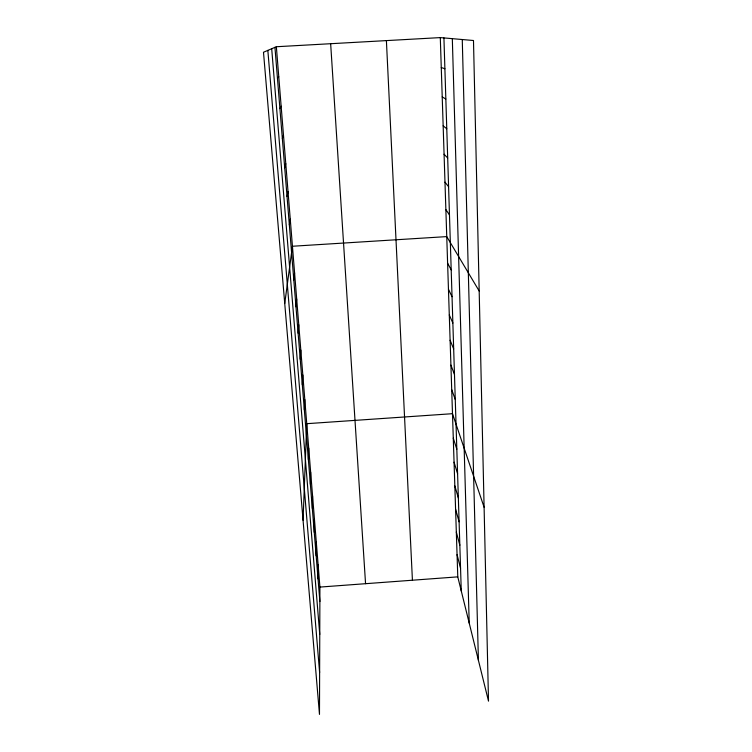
<?xml version="1.0" encoding="UTF-8"?>
<svg xmlns="http://www.w3.org/2000/svg" width="752" height="752" viewBox="0 0 752 752"><rect width="100%" height="100%" fill="white"/><g stroke="black" fill="none" stroke-linecap="round" stroke-linejoin="round"><path stroke-width="1.13" d="M276.351 46.737L319.92 587.077L319.478 714.4L263.491 52.255L276.351 46.737L440.296 37.6L473.487 40.514L488.509 701.137L457.78 576.859L440.296 37.6M318.03 578.814L318.124 564.827M316.16 555.737L316.301 542.22M314.251 532.275L314.449 519.265M312.324 508.437L312.569 495.944M310.36 484.203L310.661 472.237M308.358 459.575L308.715 448.164M303.056 520.243L306.741 423.686L452.488 413.694L484.1 507.243M304.325 409.812L304.795 399.547M302.295 384.695L302.821 375.022M300.217 359.155L300.809 350.103M298.121 333.183L298.77 324.779M295.978 306.778L296.692 299.033M293.797 279.913L294.587 272.854M284.735 303.535L292.434 246.252L446.744 236.607L479.184 291.005M289.332 224.801L290.253 219.189M287.038 196.516L288.035 191.666M284.707 167.734L285.779 163.673M282.329 138.443L283.485 135.2M279.913 108.617L281.145 106.229M277.45 78.255L278.766 76.742M319.92 587.077L457.78 576.859M441.264 67.52L444.893 68.752M442.214 96.923L445.842 99.029M443.154 125.828L446.773 128.771M444.075 154.226L447.684 157.986M444.977 182.153L448.587 186.693M445.87 209.601L449.47 214.912M447.609 263.153L451.2 269.902M448.455 289.276L452.037 296.702M449.282 314.966L452.864 323.05M450.11 340.242L453.682 348.966M450.909 365.124L454.481 374.458M451.708 389.602L455.261 399.538M453.277 438.134L456.821 449.217M454.058 462.17L457.592 473.807M454.828 485.839L458.353 498.003M455.58 509.132L459.105 521.813M456.323 532.059L459.839 545.238M457.056 554.628L460.562 568.296M271.698 48.73L319.75 634.453M267.844 50.384L319.619 672.551M274.95 47.338L319.873 601.534M330.654 43.71L365.557 583.693M386.396 40.599L412.425 580.224M443.924 37.92L461.267 590.987M452.319 38.653L469.22 623.126M462.264 39.536L478.413 660.322"/></g></svg>
